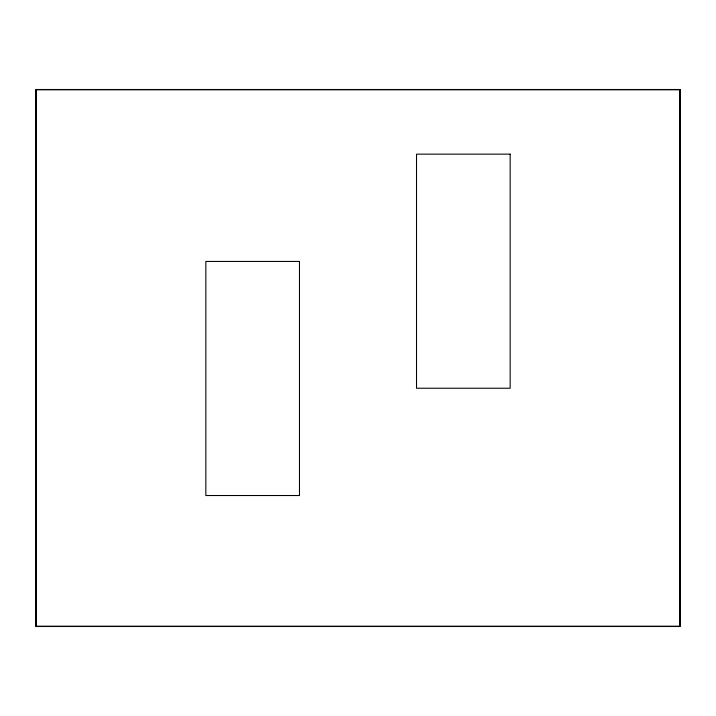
<?xml version="1.0" encoding="UTF-8"?>
<svg xmlns="http://www.w3.org/2000/svg" width="716" height="716" viewBox="0 0 716 716"><rect width="100%" height="100%" fill="white"/><g stroke="black" fill="none" stroke-linecap="round" stroke-linejoin="round"><path stroke-width="1.07" d="M680.2 89.5L35.8 89.5L35.8 626.5L680.2 626.5L680.2 89.5M679.878 89.769L36.122 89.769L36.122 626.232L679.878 626.232L679.878 89.769M510.159 154.146L416.524 154.146L416.524 388.233L510.159 388.233L510.159 154.146M299.476 261.438L205.841 261.438L205.841 495.526L299.476 495.526L299.476 261.438"/></g></svg>
